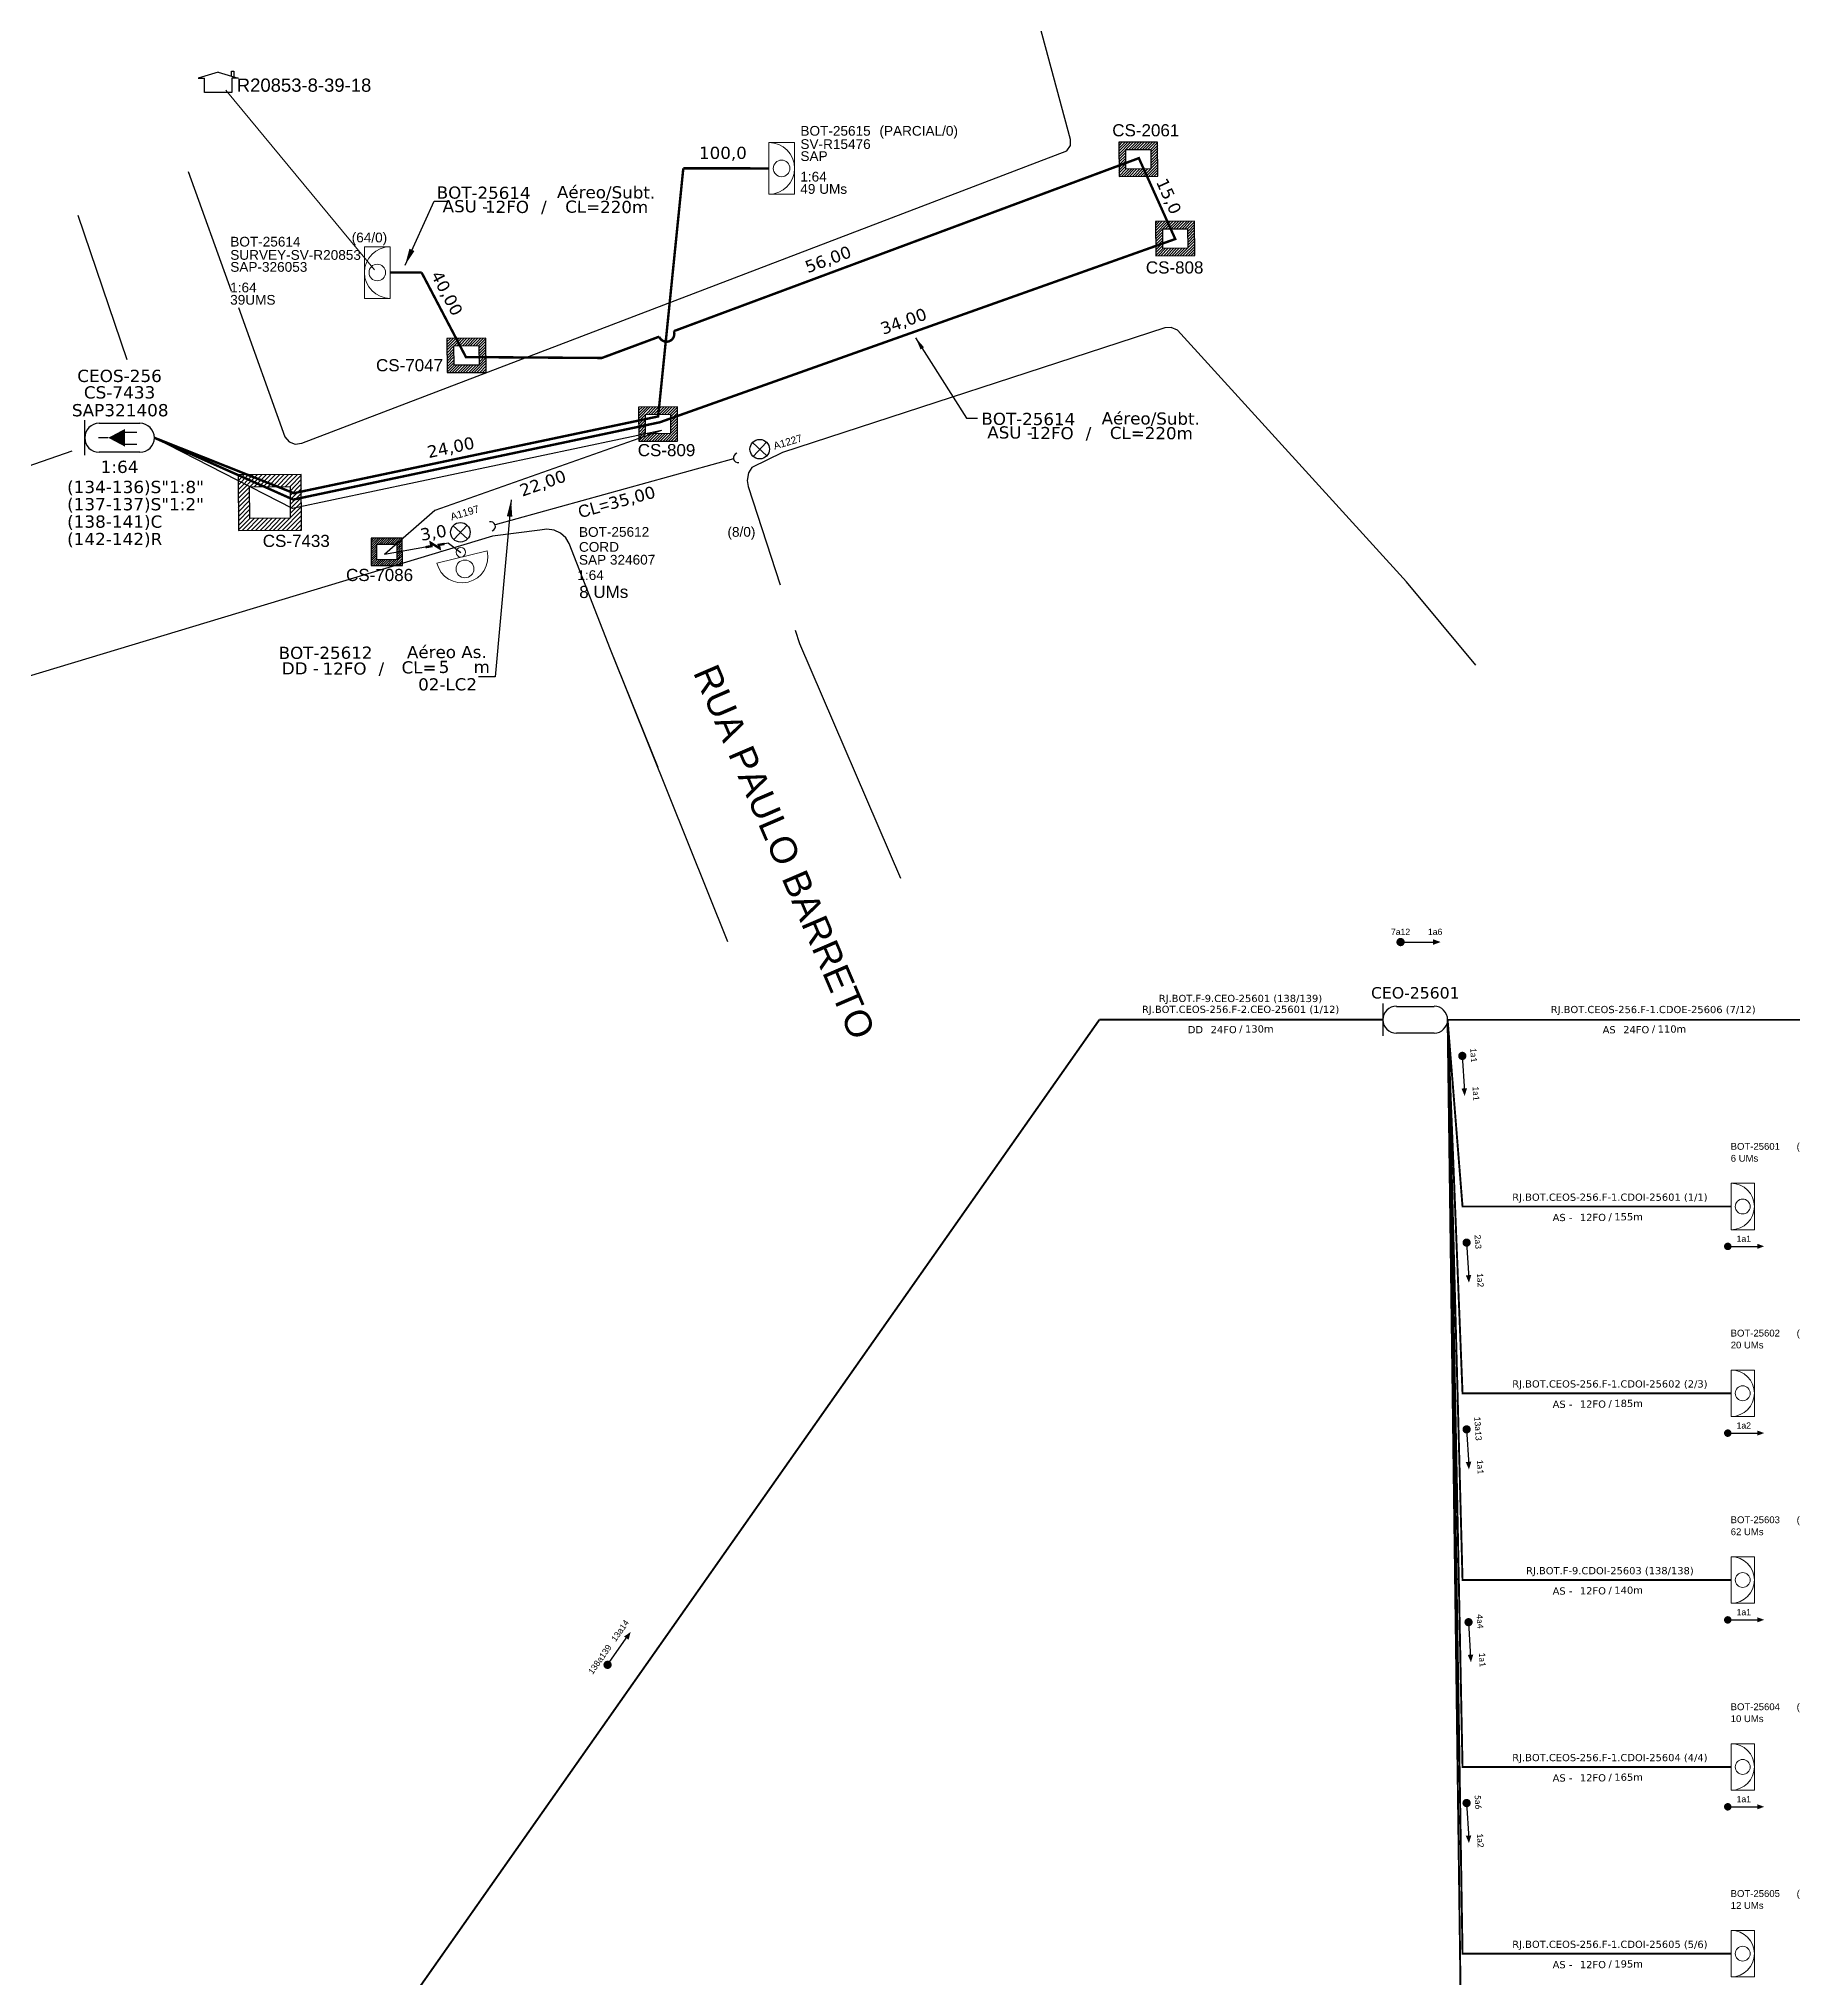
# Model space of a CAD drawing. Header units: metres. Extents: x -489 to 841, y 0 to 594.
# Drawn here: x 147.7 to 358.2, y 203 to 435.8 of the extents above; entities that cross this region are included whole.
import ezdxf
from ezdxf.enums import TextEntityAlignment as Align

# ---------------------------------------------------------------- set-up
doc = ezdxf.new("R2010")
doc.units = ezdxf.units.M
for name, color, linetype in [('10.1-Caixas Subterrâneas', 5, 'Continuous'), ('20.4-CEOS', 1, 'Continuous'), ('20.5-CEO', 1, 'Continuous'), ('CAP a instalar', 1, 'Continuous'), ('celulas gpon', 7, 'Continuous'), ('DROP DE CLIENTE', 140, 'Continuous'), ('label_cabos', 7, 'Continuous'), ('locais legendas', 7, 'Continuous'), ('QUADRA', 7, 'Continuous'), ('SETA', 7, 'Continuous'), ('Subida Lateral', 5, 'Continuous'), ('surveys', 7, 'Continuous'), ('surveys legendas', 7, 'Continuous')]:
    doc.layers.add(name, color=color, linetype=linetype)
for name, color, linetype, lineweight in [("20.0-LEGENDA DOS CDO'S", 1, 'Continuous', 0), ('20.1-CDO_INTERIOR', 1, 'Continuous', 0), ('20.2-CDO_POSTE', 1, 'Continuous', 5), ('20.6-CORDOALHA_SUPORTE', 7, 'Continuous', 25), ('40.1-ETIQUETAS', 1, 'Continuous', 20), ('CORDOALHA_SUPORTE', 7, 'Continuous', 25), ('Segmento Logradouro Texto', 238, 'Continuous', 0)]:
    doc.layers.add(name, color=color, linetype=linetype, lineweight=lineweight)
doc.styles.add('ARIAL', font='arial.ttf')
doc.styles.add('DIGICADE', font='arial.ttf')
doc.styles.add('ROMANS', font='arial.ttf')
doc.styles.add('siredit', font='verdana.ttf')
doc.styles.get("Standard").update_dxf_attribs({"font": 'arial.ttf'})
doc.linetypes.add('FENCELINE1', pattern='A,0.25,-0.1,[133,ltypeshp.shx,S=0.1,R=0,X=-0.1,Y=0],-0.1,1', length=1.45)
doc.dimstyles.new('ISO-25', dxfattribs={"dimtxt": 2.5, "dimasz": 2.5, "dimexe": 1.25, "dimexo": 0.625, "dimtad": 1, "dimtxsty": 'Standard', "dimcen": 2.5, "dimadec": 0, "dimazin": 0, "dimtfac": 1, "dimtmove": 0, "dimatfit": 3, "dimfxl": 0, "dimarcsym": 0})
doc.dimstyles.get("Standard").update_dxf_attribs({"dimtxt": 0.18, "dimasz": 0.18, "dimexe": 0.18, "dimexo": 0.0625, "dimgap": 0.09, "dimtad": 0, "dimtih": 1, "dimtoh": 1, "dimdec": 4, "dimzin": 0, "dimdsep": 46, "dimtxsty": 'Standard', "dimcen": 0.09, "dimadec": 0, "dimazin": 0, "dimtfac": 1, "dimtdec": 4, "dimtofl": 0, "dimtmove": 0, "dimatfit": 3, "dimfxl": 0, "dimtolj": 1, "dimtzin": 0, "dimarcsym": 0})

# ---------------------------------------------------------------- blocks, each defined once
blk = doc.blocks.new('SURVEY_SURVEY')
for p, q in [((0, 0.0000152), (-0.0000151, 0.0000108)), ((0, 0.0000152), (0.0000151, 0.0000108)), ((0.0000101, 0.0000159), (0.0000117, 0.0000159)), ((0.0000101, 0.0000123), (0.0000101, 0.0000159)), ((0.0000117, 0.0000159), (0.0000117, 0.0000119)), ((-0.0000151, 0.0000108), (-0.0000104, 0.0000108)), ((-0.0000103, 0), (-0.0000103, 0.0000108)), ((0.0000103, 0), (-0.0000103, 0)), ((0.0000151, 0.0000108), (0.0000103, 0.0000108)), ((0.0000103, 0.0000108), (0.0000103, 0))]:
    blk.add_line(p, q)
blk = doc.blocks.new('*X7')
at = {"color": 0, "linetype": 'Continuous'}
for p, q in [((-1.25, 0.34099), (-0.49099, 1.1)), ((-1.25, 0.517767), (-0.667767, 1.1)), ((-1.25, 0.694544), (-0.844544, 1.1)), ((-1.25, 0.87132), (-1.02132, 1.1)), ((-1.25, 1.048097), (-1.198097, 1.1)), ((-0.789214, 0.625), (-0.314214, 1.1)), ((-0.612437, 0.625), (-0.137437, 1.1)), ((-0.43566, 0.625), (0.03934, 1.1)), ((-0.258883, 0.625), (0.216117, 1.1)), ((-0.082107, 0.625), (0.392893, 1.1)), ((0.09467, 0.625), (0.56967, 1.1)), ((0.271447, 0.625), (0.746447, 1.1)), ((0.448223, 0.625), (0.923223, 1.1)), ((0.625, 0.625), (1.1, 1.1)), ((0.801777, 0.625), (1.25, 1.073223)), ((0.8035, 0.449947), (1.25, 0.896447)), ((-1.25, 0.164214), (-0.8035, 0.610714)), ((-1.25, -0.012563), (-0.8035, 0.433937)), ((-1.25, -0.18934), (-0.8035, 0.25716)), ((-1.25, -0.366117), (-0.8035, 0.080383)), ((0.8035, 0.27317), (1.25, 0.71967)), ((0.8035, 0.096393), (1.25, 0.542893)), ((0.8035, -0.080383), (1.25, 0.366117)), ((0.8035, -0.25716), (1.25, 0.18934)), ((0.8035, -0.433937), (1.25, 0.012563)), ((-1.25, -0.542893), (-0.8035, -0.096393)), ((-1.25, -0.71967), (-0.8035, -0.27317)), ((-1.25, -0.896447), (-0.8035, -0.449947)), ((-1.25, -1.073223), (-0.801777, -0.625)), ((-1.1, -1.1), (-0.625, -0.625)), ((-0.923223, -1.1), (-0.448223, -0.625)), ((-0.746447, -1.1), (-0.271447, -0.625)), ((-0.56967, -1.1), (-0.09467, -0.625)), ((-0.392893, -1.1), (0.082107, -0.625)), ((-0.216117, -1.1), (0.258883, -0.625)), ((-0.03934, -1.1), (0.43566, -0.625)), ((0.137437, -1.1), (0.612437, -0.625)), ((0.314214, -1.1), (0.789214, -0.625)), ((0.49099, -1.1), (1.25, -0.34099)), ((0.667767, -1.1), (1.25, -0.517767)), ((0.8035, -0.610714), (1.25, -0.164214)), ((0.844544, -1.1), (1.25, -0.694544)), ((1.02132, -1.1), (1.25, -0.87132)), ((1.198097, -1.1), (1.25, -1.048097))]:
    blk.add_line(p, q, dxfattribs=at)
blk = doc.blocks.new('MANHOLE_MQ')
at = {"color": 0, "linetype": 'Continuous'}
for p, q in [((0.00000623, 0.00000569), (-0.00000627, 0.00000569)), ((-0.00000627, 0.00000569), (-0.00000627, -0.00000531)), ((0.00000623, -0.00000531), (0.00000623, 0.00000569)), ((-0.00000404, 0.00000331), (0.00000399, 0.00000331)), ((-0.00000404, -0.00000294), (-0.00000404, 0.00000331)), ((0.00000399, 0.00000331), (0.00000399, -0.00000294)), ((0.00000399, -0.00000294), (-0.00000404, -0.00000294)), ((0.00000399, -0.00000294), (0.00000399, -0.00000294)), ((-0.00000627, -0.00000531), (0.00000623, -0.00000531))]:
    blk.add_line(p, q, dxfattribs=at)
at = {"color": 0, "linetype": 'Continuous', "xscale": 5e-06, "yscale": 5e-06, "zscale": 1e-05}
blk.add_blockref('*X7', (-0.00000002, 0.00000019), dxfattribs=at)
blk = doc.blocks.new('*U8')
at = {"color": 0}
blk.add_line((2.14, -0.58), (-2.1, -0.68), dxfattribs=at)
for centre, radius in [((0, 0.38), 0.733), ((0.03, -1.03), 0.393)]:
    blk.add_circle(centre, radius, dxfattribs=at)
blk.add_arc((0.02, -0.63), 2.12, 1.3782, 181.3782, dxfattribs=at)
blk = doc.blocks.new('*U12')
at = {"layer": '20.4-CEOS', "color": 7, "style": 'siredit'}
for tag, p in [('FIBRAS_SPLITTER', (0, 0)), ('FIBRAS_TOP_C', (0, -4.13)), ('RESERVA_FINAIS', (0, -5.46))]:
    blk.add_attdef(tag, p, '', height=1.01, dxfattribs=at)
for tag, p, flags in [('ID_ATIVIDADE', (0, -6.77), 3), ('FATOR', (0, -8.09), 1), ('QTDE', (0, -9.4), 1), ('FID', (0, -10.71), 1)]:
    blk.add_attdef(tag, p, '', height=1.01, dxfattribs=dict(at, flags=flags))
blk = doc.blocks.new('*U14')
at = {"layer": '20.4-CEOS', "color": 7, "style": 'siredit'}
blk.add_attdef('FIBRAS_SPLITTER', (0, 0), '', height=1.01, dxfattribs=at)
for tag, p, flags in [('ID_ATIVIDADE', (0, -1.48), 3), ('QTDE', (0, -4.11), 1), ('FATOR', (0, -2.79), 1), ('FID', (0, -5.42), 1)]:
    blk.add_attdef(tag, p, '', height=1.01, dxfattribs=dict(at, flags=flags))
blk = doc.blocks.new('Inst CDOE-8 CAIXA DIST OPT CDOE 48F_8D C_SPL OPTAP')
at = {"layer": "20.0-LEGENDA DOS CDO'S", "color": 0}
for tag, p, style, flags in [('ID_ATIVIDADE', (0.12, 6.47), 'ARIAL', 3), ('FATOR', (7.92, 6.47), 'ARIAL', 1), ('QTDE', (0.23, -0.97), 'DIGICADE', 3)]:
    blk.add_attdef(tag, p, '', height=0.8, rotation=0.118, dxfattribs=dict(at, style=style, flags=flags))
at = {"layer": "20.0-LEGENDA DOS CDO'S", "color": 0, "style": 'ARIAL'}
for tag, p, height in [('CORDOALHA', (0.12, 4.02), 0.8), ('FID', (0.12, 5.25), 0.8), ('SAP', (0.12, 2.96), 0.8), ('1:XX', (-0.01, 1.7), 0.8), ('UMS', (0.14, 0.22), 1)]:
    blk.add_attdef(tag, p, '', height=height, rotation=0.118, dxfattribs=at)
blk.add_attdef('FIBRAS_UTILIZADAS', text='', height=0.8, rotation=0.118, dxfattribs=at).set_placement((13.48, 5.26), align=Align.CENTER)
blk = doc.blocks.new('A$C7D267BC9')
at = {"color": 1}
for p, q in [((1.49, 2.26), (2.67, 1.17)), ((2.63, 2.3), (1.53, 1.13))]:
    blk.add_line(p, q, dxfattribs=at)
blk.add_circle((2.08, 1.72), 0.803, dxfattribs=at)
blk = doc.blocks.new('CDOI_CT_DRT')
at = {"layer": '20.1-CDO_INTERIOR', "color": 8, "lineweight": 18}
blk.add_lwpolyline([(2.13, -2.13), (2.13, 2.12), (0, 2.12), (0, -2.13)], close=True, dxfattribs=at)
blk.add_circle((1.06, 0), 0.68, dxfattribs=at)
blk.add_arc((0, 0), 2.13, 269.9724, 89.9724, dxfattribs=at)
at = {"layer": "20.0-LEGENDA DOS CDO'S", "color": 8, "style": 'ARIAL'}
for tag, p in [('CDO_N', (2.61, 2.69)), ('SURVEY', (2.61, 1.6)), ('SAP', (2.61, 0.61)), ('1:XX', (2.6, -1.08)), ('UMS', (2.6, -2.09))]:
    blk.add_attdef(tag, p, '', height=0.8, rotation=359.9724, dxfattribs=at)
blk.add_attdef('FIBRAS_UTILIZADAS', text='', height=0.8, rotation=359.9724, dxfattribs=at).set_placement((10.32, 2.69), align=Align.CENTER)
blk = doc.blocks.new('Inst CORD ALUMINIO 4.8 MM 3F(sem recursos)')
at = {"layer": '20.6-CORDOALHA_SUPORTE', "color": 0, "lineweight": 0, "style": 'ROMANS'}
blk.add_attdef('LANCE', text='', height=1, dxfattribs=at).set_placement((-0.54, -2.21), align=Align.RIGHT)
at = {"layer": '20.6-CORDOALHA_SUPORTE', "color": 0, "style": 'siredit'}
blk.add_attdef('QTDE', (-0.54, -2.21), '', height=1, rotation=359.69, dxfattribs=at)
at = {"layer": '20.6-CORDOALHA_SUPORTE', "color": 0, "lineweight": 0, "style": 'ROMANS'}
for tag, p, flags in [('FATOR', (-5.2, -4.44), 3), ('ID_ATIVIDADE', (-5.2, -6.67), 3), ('FID', (-5.2, -8.9), 1)]:
    blk.add_attdef(tag, p, '', height=1, dxfattribs=dict(at, flags=flags))
blk = doc.blocks.new('Inst CB AS CFOA-SM-ASU-120-S-12')
at = {"layer": 'label_cabos', "color": 0, "style": 'siredit'}
for tag, flags, p in [('ID_ATIVIDADE', 3, (1.31, 2.67)), ('FATOR', 1, (11.56, 2.55))]:
    blk.add_attdef(tag, text='', height=1, rotation=359.69, dxfattribs=dict(at, flags=flags)).set_placement(p, align=Align.MIDDLE_CENTER)
for tag, p in [('DESTINO_CABO', (3.13, 1.26)), ('TIPO_CABO', (13.11, 1.24)), ('TIPO_CABO', (1.26, 0)), ('CABO', (4.69, -0.05)), ('/', (7.71, -0.05)), ('LANCE', (10.81, 0)), ('UND', (15.96, 0)), ('FID', (13.15, -1.41))]:
    blk.add_attdef(tag, text='', height=1, rotation=359.69, dxfattribs=at).set_placement(p, align=Align.MIDDLE_CENTER)
blk.add_attdef('QTDE', (12.43, -0.47), '', height=1, rotation=359.69, dxfattribs=at)
blk = doc.blocks.new('LEGENDA DOS CABOS')
at = {"layer": 'label_cabos', "color": 0, "style": 'siredit'}
for tag, p in [('ID', (4.24, 1.63)), ('XX', (14.31, 1.67)), ('TIPO_CABO', (2.74, 0.52)), ('CABO', (6.16, 0.47)), ('/', (9.19, 0.47)), ('METROS', (14.36, 0.47))]:
    blk.add_attdef(tag, text='', height=1, rotation=359.69, dxfattribs=at).set_placement(p, align=Align.MIDDLE_CENTER)
blk = doc.blocks.new('ETIQUETA_RS5F')
at = {"layer": '40.1-ETIQUETAS', "color": 0, "style": 'siredit'}
blk.add_text('/', height=1.5, dxfattribs=at).set_placement((1.58, -1.95), align=Align.MIDDLE_RIGHT)
for tag, p in [('ETIQUETA_R_PRIMARIA', (1.21, 4.1)), ('ETIQUETA_R_SECUNDARIA', (1.21, 2.1)), ('F_ATIVAS/F_MORTAS', (1.14, -4.24))]:
    blk.add_attdef(tag, text='', height=1.5, dxfattribs=at).set_placement(p, align=Align.MIDDLE_CENTER)
for tag, p in [('TIPO_CABO', (-6.58, -2.12)), ('CAP_CABO', (0.4, -2.09))]:
    blk.add_attdef(tag, text='', height=1.5, dxfattribs=at).set_placement(p, align=Align.MIDDLE_RIGHT)
blk.add_attdef('METROS', text='', height=1.5, dxfattribs=at).set_placement((2.14, -1.95), align=Align.MIDDLE_LEFT)
for tag, p in [('FUSÃO_1', (0.85, -8.39)), ('FUSÃO_2', (0.85, -10.6)), ('FUSÃO_3', (0.85, -12.93)), ('FUSÃO_4', (0.85, -15.14)), ('FUSÃO_5', (0.85, -17.16))]:
    blk.add_attdef(tag, text='', height=1.5, dxfattribs=at).set_placement(p, align=Align.CENTER)
blk = doc.blocks.new('CDOI_INT')
at = {"layer": '20.1-CDO_INTERIOR', "color": 0, "lineweight": 18}
blk.add_lwpolyline([(4.25, -4.25), (4.25, 4.25), (0, 4.25), (0, -4.25)], close=True, dxfattribs=at)
blk.add_circle((2.12, 0), 1.36, dxfattribs=at)
blk.add_arc((0, 0), 4.25, 270, 90, dxfattribs=at)
at = {"layer": "20.0-LEGENDA DOS CDO'S", "color": 0, "style": 'ARIAL'}
for tag, p in [('CDO_N', (-0.08, 10.38)), ('SPLITER_1', (21.18, 10.38)), ('SAP', (-0.08, 6.23)), ('SURVEY', (-0.08, 8.2)), ('SPLITER_2', (21.19, 8.68)), ('1:XX', (5.94, -2.22)), ('UMS', (5.94, -4.24))]:
    blk.add_attdef(tag, p, '', height=1.36, dxfattribs=at)
blk.add_attdef('FIBRAS_UTILIZADAS', text='', height=1.36, dxfattribs=at).set_placement((15.34, 10.38), align=Align.CENTER)

msp = doc.modelspace()

# ---------------------------------------------------------------- linework, layer by layer
for points, const_width in [([(310.95, 327.31, 1), (311.45, 327.31, 1)], 0.495), ([(318.6, 313.89, 1), (318.63, 313.39, 1)], 0.495), ([(319.12, 291.47, 1), (319.14, 290.98, 1)], 0.495), ([(350.26, 290.77, 1), (350.71, 290.77, 1)], 0.45), ([(350.26, 290.77, 1), (350.71, 290.77, 1)], 0.45), ([(319.12, 269.05, 1), (319.14, 268.56, 1)], 0.495), ([(350.26, 268.35, 1), (350.71, 268.35, 1)], 0.45), ([(350.26, 268.35, 1), (350.71, 268.35, 1)], 0.45), ([(319.35, 245.9, 1), (319.38, 245.41, 1)], 0.495), ([(350.26, 245.93, 1), (350.71, 245.93, 1)], 0.45), ([(350.26, 245.93, 1), (350.71, 245.93, 1)], 0.45), ([(215.86, 240.33, 1), (216.14, 240.74, 1)], 0.495), ([(319.12, 224.19, 1), (319.14, 223.69, 1)], 0.495), ([(350.26, 223.49, 1), (350.71, 223.49, 1)], 0.45), ([(350.26, 223.49, 1), (350.71, 223.49, 1)], 0.45)]:
    msp.add_lwpolyline(points, format="xyb", close=True, dxfattribs=dict(const_width=const_width))
at = {"layer": '20.1-CDO_INTERIOR', "color": 1, "lineweight": 18}
msp.add_lwpolyline([(186.81, 404.58), (186.8, 410.79), (189.9, 410.79), (189.91, 404.58)], close=True, dxfattribs=at)
msp.add_circle((188.35, 407.69), 0.993, dxfattribs=at)
msp.add_arc((189.91, 407.69), 3.1, 90.0276, 270.0276, dxfattribs=at)
at = {"layer": '20.4-CEOS', "color": 5}
for p, q in [((154.97, 389.59), (159.85, 389.59)), ((159.85, 386.11), (154.97, 386.11))]:
    msp.add_line(p, q, dxfattribs=at)
for points in [[(153.23, 385.75), (153.23, 389.95)], [(156.06, 387.85), (154.89, 387.85)], [(157.99, 388.54), (159.47, 388.54)], [(157.99, 387.09), (159.47, 387.09)]]:
    msp.add_lwpolyline(points, dxfattribs=at)
msp.add_lwpolyline([(156.06, 387.85, 0, 2.15, 0), (158.08, 387.85, 2.15, 2.15, 0)], format="xyseb", dxfattribs=at)
for centre, start, end in [((154.97, 387.85), 90, 270), ((159.85, 387.85), 270, 90)]:
    msp.add_arc(centre, 1.74, start, end, dxfattribs=at)
at = {"layer": '20.5-CEO', "color": 7}
for p, q in [((309.09, 319.93), (309.09, 316.03)), ((310.7, 319.59), (315.23, 319.59)), ((315.23, 316.36), (310.7, 316.36))]:
    msp.add_line(p, q, dxfattribs=at)
for centre, start, end in [((310.7, 317.98), 90, 270), ((315.23, 317.98), 270, 90)]:
    msp.add_arc(centre, 1.62, start, end, dxfattribs=at)
at = {"layer": 'CAP a instalar', "color": 7, "ltscale": 5}
for p, q in [((222.48, 388.71), (178.18, 379.37)), ((222.48, 388.71), (195.27, 379.12)), ((178.18, 379.37), (161.59, 387.85)), ((195.27, 379.12), (189.23, 373.85)), ((194.13, 374.71), (189.23, 373.85)), ((196.91, 375.19), (198.38, 374.09))]:
    msp.add_line(p, q, dxfattribs=at)
at = {"layer": 'CAP a instalar', "ltscale": 5}
for p, q in [((195.27, 379.12), (195.27, 379.12)), ((196.91, 375.19), (196.43, 375.11))]:
    msp.add_line(p, q, dxfattribs=at)
at = {"layer": 'CAP a instalar', "color": 1, "ltscale": 5, "const_width": 0.292}
for points in [[(161.59, 387.85), (178.26, 380.43), (222.27, 389.71), (284.15, 411.71), (279.78, 421.42), (223.95, 400.65)], [(193.67, 407.69), (189.91, 407.69)], [(222.2, 399.99), (215.31, 397.43), (198.99, 397.54), (193.67, 407.69)]]:
    msp.add_lwpolyline(points, dxfattribs=at)
at = {"layer": 'CAP a instalar', "color": 8, "ltscale": 5, "const_width": 0.292}
for points in [[(161.59, 387.85), (178.34, 381.2), (222.07, 390.41), (225.09, 420.2)], [(225.09, 420.2), (235.35, 420.19)]]:
    msp.add_lwpolyline(points, dxfattribs=at)
at = {"layer": 'CAP a instalar', "color": 1, "ltscale": 5, "const_width": 0.292}
msp.add_lwpolyline([(222.2, 399.99, 1), (223.95, 400.65)], format="xyb", dxfattribs=at)
at = {"layer": 'CAP a instalar', "ltscale": 5, "const_width": 0.292}
msp.add_lwpolyline([(178.18, 379.37), (178.18, 379.37)], close=True, dxfattribs=at)
at = {"layer": 'CAP a instalar', "color": 7, "ltscale": 7, "const_width": 0.231}
for points in [[(275.04, 317.98), (171.91, 171.22)], [(309.09, 317.98), (275.04, 317.98)]]:
    msp.add_lwpolyline(points, dxfattribs=at)
at = {"layer": 'CAP a instalar', "color": 8, "linetype": 'FENCELINE1', "ltscale": 7, "const_width": 0.231}
for points in [[(350.89, 250.72), (318.64, 250.72), (316.85, 318.01)], [(350.89, 228.28), (318.64, 228.28), (316.85, 318.01)], [(350.89, 205.86), (318.64, 205.86), (316.85, 318.01)], [(350.89, 183.44), (318.64, 183.44), (316.85, 318.01)], [(350.89, 295.56), (318.64, 295.56), (316.85, 317.98)], [(350.89, 273.14), (318.64, 273.14), (316.85, 317.98)]]:
    msp.add_lwpolyline(points, dxfattribs=at)
at = {"layer": 'CAP a instalar', "color": 7, "linetype": 'FENCELINE1', "ltscale": 7, "const_width": 0.231}
msp.add_lwpolyline([(368.94, 317.97), (316.85, 317.97)], dxfattribs=at)
at = {"layer": 'CORDOALHA_SUPORTE', "ltscale": 5}
msp.add_line((231.1, 385.32), (202.51, 377.38), dxfattribs=at)
for centre, start, end in [((231.65, 385.44), 102.684, 282.684), ((201.98, 377.21), 288.3308, 108.3308)]:
    msp.add_arc(centre, 0.557, start, end, dxfattribs=at)
at = {"layer": 'DROP DE CLIENTE', "color": 4, "lineweight": 0}
msp.add_lwpolyline([(188.03, 408.02), (170.16, 429.58)], dxfattribs=at)
at = {"layer": 'QUADRA'}
for points in [[(171.67, 403.51), (177.27, 387.98), (177.76, 387.38), (178.49, 387.1), (179.28, 387.2), (271.13, 422.29), (271.56, 422.93), (271.56, 423.67), (263.24, 454.54), (258.74, 472.74)], [(171.67, 403.51), (177.27, 387.98), (177.76, 387.38), (178.49, 387.1), (179.28, 387.2), (271.13, 422.29), (271.56, 422.93), (271.56, 423.67), (263.24, 454.54), (258.74, 472.74)], [(165.65, 419.8), (170.81, 405.51)], [(165.65, 419.8), (170.81, 405.51)], [(158.33, 397.21), (152.43, 414.54)], [(29.08, 401.73), (42.73, 365.51), (48.16, 352.82), (48.67, 352.05), (49.42, 351.47), (50.3, 351.14), (51.28, 351.08), (52.04, 351.23), (77.45, 360.45), (151.73, 386.29)], [(320.23, 360.55), (311.91, 370.55), (284.41, 400.76), (283.68, 401.08), (282.89, 401.03), (237, 386.1), (233.33, 384.27), (232.93, 383.65), (232.74, 382.73), (232.88, 382.01), (236.73, 370.21)], [(222.06, 348.25), (216.36, 362.45), (211.39, 375.14), (210.98, 375.85), (210.35, 376.41), (209.57, 376.77), (208.71, 376.88), (207.86, 376.74), (202.2, 376.04), (146.43, 359.2)], [(238.5, 364.77), (239.02, 363.17), (251.15, 334.98)], [(230.45, 327.32), (216.36, 362.45)]]:
    msp.add_lwpolyline(points, dxfattribs=at)
at = {"layer": 'SETA'}
for points in [[(311.2, 327.31), (315.46, 327.31)], [(318.61, 313.64), (318.86, 309.39)], [(319.13, 291.22), (319.38, 286.97)], [(350.48, 290.77), (354.35, 290.77)], [(350.48, 290.77), (354.35, 290.77)], [(319.13, 268.8), (319.38, 264.56)], [(350.48, 268.35), (354.35, 268.35)], [(350.48, 268.35), (354.35, 268.35)], [(319.37, 245.65), (319.61, 241.41)], [(350.48, 245.93), (354.35, 245.93)], [(350.48, 245.93), (354.35, 245.93)], [(216, 240.54), (218.45, 244.02)], [(319.13, 223.94), (319.38, 219.69)], [(350.48, 223.49), (354.35, 223.49)], [(350.48, 223.49), (354.35, 223.49)]]:
    msp.add_lwpolyline(points, dxfattribs=at)
for points in [[(315.11, 327.64), (316.02, 327.31), (315.11, 326.98)], [(319.18, 309.75), (318.9, 308.83), (318.52, 309.72)], [(354.04, 291.08), (354.86, 290.78), (354.04, 290.48)], [(354.04, 291.08), (354.86, 290.78), (354.04, 290.48)], [(319.69, 287.34), (319.41, 286.41), (319.03, 287.3)], [(354.04, 268.66), (354.86, 268.36), (354.04, 268.06)], [(354.04, 268.66), (354.86, 268.36), (354.04, 268.06)], [(319.69, 264.92), (319.41, 263.99), (319.03, 264.88)], [(217.98, 243.93), (218.77, 244.48), (218.52, 243.55)], [(354.04, 246.24), (354.86, 245.94), (354.04, 245.64)], [(354.04, 246.24), (354.86, 245.94), (354.04, 245.64)], [(319.93, 241.77), (319.65, 240.84), (319.27, 241.73)], [(354.04, 223.79), (354.86, 223.49), (354.04, 223.19)], [(354.04, 223.79), (354.86, 223.49), (354.04, 223.19)], [(319.69, 220.05), (319.41, 219.13), (319.03, 220.02)]]:
    msp.add_solid(points, dxfattribs=at)
at = {"layer": 'Subida Lateral', "color": 5, "const_width": 0.292}
msp.add_lwpolyline([(194.13, 374.71), (194.85, 374.84), (194.78, 375.23), (195.82, 374.59), (195.73, 374.99), (196.43, 375.11)], dxfattribs=at)

# ---------------------------------------------------------------- block references
at = {"color": 7, "lineweight": 0, "xscale": 1.4598144, "yscale": 1.4598144, "zscale": 1.4598144}
for p in [(194.93, 414.89), (260.32, 387.73)]:
    msp.add_blockref('LEGENDA DOS CABOS', p, dxfattribs=at).add_auto_attribs({'ID': 'BOT-25614', 'CABO': '12FO', 'METROS': 'CL=220m', 'XX': 'Aéreo/Subt.', '/': '/', 'TIPO_CABO': 'ASU -'})
at = {"xscale": 1.4598144, "yscale": 1.4598144, "zscale": 1.4598144}
for p in [(231.23, 383.97), (195.29, 373.99)]:
    msp.add_blockref('A$C7D267BC9', p, dxfattribs=at)
at = {"color": 0, "lineweight": 0, "xscale": 1.4598144, "yscale": 1.4598144, "zscale": 1.4598144, "rotation": 15.50738651452226}
msp.add_blockref('Inst CORD ALUMINIO 4.8 MM 3F(sem recursos)', (216.24, 382.52), dxfattribs=at).add_auto_attribs({'QTDE': '35,00', 'LANCE': 'CL='})
at = {"layer": '10.1-Caixas Subterrâneas', "color": 30, "rotation": 180.4029588641661}
for p, xscale, yscale, zscale in [((279.71, 421.36), 373464.3813793699, 373464.3813793682, 373464.3813793686), ((284.14, 411.84), 373464.3813793699, 373464.3813793682, 373464.3813793686), ((199.05, 397.81), 373464.3813793699, 373464.3813793682, 373464.3813793686), ((222.05, 389.57), 373464.3813793699, 373464.3813793682, 373464.3813793686), ((175.44, 380.19), 606879.619741476, 606879.6197414736, 606879.6197414739), ((189.48, 374.21), 298771.505103496, 298771.5051034947, 298771.505103495)]:
    msp.add_blockref('MANHOLE_MQ', p, dxfattribs=dict(at, xscale=xscale, yscale=yscale, zscale=zscale))
at = {"layer": "20.0-LEGENDA DOS CDO'S", "color": 7, "lineweight": 0, "xscale": 1.4598144, "yscale": 1.4598144, "zscale": 1.4598144}
msp.add_blockref('Inst CDOE-8 CAIXA DIST OPT CDOE 48F_8D C_SPL OPTAP', (212.39, 368.29), dxfattribs=at).add_auto_attribs({'FID': 'BOT-25612', 'CORDOALHA': 'CORD', 'SAP': 'SAP 324607', '1:XX': '1:64', 'UMS': '8 UMs', 'FIBRAS_UTILIZADAS': '(8/0)'})
at = {"layer": '20.1-CDO_INTERIOR', "xscale": 1.4598144, "yscale": 1.4598144, "zscale": 1.4598144}
msp.add_blockref('CDOI_CT_DRT', (235.34, 420.19), dxfattribs=at).add_auto_attribs({'CDO_N': 'BOT-25615', 'FIBRAS_UTILIZADAS': '             (PARCIAL/0)', 'SURVEY': 'SV-R15476', 'SAP': 'SAP', '1:XX': '1:64', 'UMS': '49 UMs'})
at = {"layer": '20.1-CDO_INTERIOR', "color": 8, "ltscale": 11}
ref = msp.add_blockref('CDOI_INT', (350.89, 295.56), dxfattribs=dict(at, xscale=0.6563247776919157, yscale=0.6563247776919157, zscale=0.6563247776919157))
ref.add_attrib('CDO_N', 'BOT-25601', (350.83, 302.37), dxfattribs={"layer": "20.0-LEGENDA DOS CDO'S", "color": 0, "height": 0.819, "style": 'ARIAL'})
ref.add_attrib('FIBRAS_UTILIZADAS', '       (PARCIAL/0)', dxfattribs={"layer": "20.0-LEGENDA DOS CDO'S", "color": 0, "height": 0.819, "style": 'ARIAL'}).set_placement((360.95, 302.37), align=Align.CENTER)
ref.add_attrib('SURVEY', '6 UMs', (350.84, 300.94), dxfattribs={"layer": "20.0-LEGENDA DOS CDO'S", "color": 0, "height": 0.819, "style": 'ARIAL'})
ref = msp.add_blockref('CDOI_INT', (350.89, 273.14), dxfattribs=dict(at, xscale=0.6563247776919157, yscale=0.6563247776919157, zscale=0.6563247776919157))
ref.add_attrib('CDO_N', 'BOT-25602', (350.83, 279.95), dxfattribs={"layer": "20.0-LEGENDA DOS CDO'S", "color": 0, "height": 0.819, "style": 'ARIAL'})
ref.add_attrib('FIBRAS_UTILIZADAS', '       (PARCIAL/0)', dxfattribs={"layer": "20.0-LEGENDA DOS CDO'S", "color": 0, "height": 0.819, "style": 'ARIAL'}).set_placement((360.95, 279.95), align=Align.CENTER)
ref.add_attrib('SURVEY', '20 UMs', (350.84, 278.52), dxfattribs={"layer": "20.0-LEGENDA DOS CDO'S", "color": 0, "height": 0.819, "style": 'ARIAL'})
ref = msp.add_blockref('CDOI_INT', (350.89, 250.72), dxfattribs=dict(at, xscale=0.6563247776919157, yscale=0.6563247776919157, zscale=0.6563247776919157))
ref.add_attrib('CDO_N', 'BOT-25603', (350.83, 257.54), dxfattribs={"layer": "20.0-LEGENDA DOS CDO'S", "color": 0, "height": 0.819, "style": 'ARIAL'})
ref.add_attrib('FIBRAS_UTILIZADAS', '       (PARCIAL/0)', dxfattribs={"layer": "20.0-LEGENDA DOS CDO'S", "color": 0, "height": 0.819, "style": 'ARIAL'}).set_placement((360.95, 257.54), align=Align.CENTER)
ref.add_attrib('SURVEY', '62 UMs', (350.84, 256.1), dxfattribs={"layer": "20.0-LEGENDA DOS CDO'S", "color": 0, "height": 0.819, "style": 'ARIAL'})
ref = msp.add_blockref('CDOI_INT', (350.89, 228.28), dxfattribs=dict(at, xscale=0.6563247776919157, yscale=0.6563247776919157, zscale=0.6563247776919157))
ref.add_attrib('CDO_N', 'BOT-25604', (350.83, 235.09), dxfattribs={"layer": "20.0-LEGENDA DOS CDO'S", "color": 0, "height": 0.819, "style": 'ARIAL'})
ref.add_attrib('FIBRAS_UTILIZADAS', '       (PARCIAL/0)', dxfattribs={"layer": "20.0-LEGENDA DOS CDO'S", "color": 0, "height": 0.819, "style": 'ARIAL'}).set_placement((360.95, 235.09), align=Align.CENTER)
ref.add_attrib('SURVEY', '10 UMs', (350.84, 233.66), dxfattribs={"layer": "20.0-LEGENDA DOS CDO'S", "color": 0, "height": 0.819, "style": 'ARIAL'})
ref = msp.add_blockref('CDOI_INT', (350.89, 205.86), dxfattribs=dict(at, xscale=0.6563247776919157, yscale=0.6563247776919157, zscale=0.6563247776919157))
ref.add_attrib('CDO_N', 'BOT-25605', (350.83, 212.67), dxfattribs={"layer": "20.0-LEGENDA DOS CDO'S", "color": 0, "height": 0.819, "style": 'ARIAL'})
ref.add_attrib('FIBRAS_UTILIZADAS', '       (PARCIAL/0)', dxfattribs={"layer": "20.0-LEGENDA DOS CDO'S", "color": 0, "height": 0.819, "style": 'ARIAL'}).set_placement((360.95, 212.67), align=Align.CENTER)
ref.add_attrib('SURVEY', '12 UMs', (350.84, 211.24), dxfattribs={"layer": "20.0-LEGENDA DOS CDO'S", "color": 0, "height": 0.819, "style": 'ARIAL'})
at = {"layer": '20.2-CDO_POSTE', "color": 7, "xscale": -1.459814399999999, "yscale": 1.4598144, "zscale": 1.4598144, "rotation": 195.0932072165203}
msp.add_blockref('*U8', (198.73, 372.64), dxfattribs=at)
at = {"layer": '20.4-CEOS', "color": 5, "lineweight": 0}
ref = msp.add_blockref('*U12', (151.11, 381.21), dxfattribs=dict(at, xscale=1.4598144, yscale=1.4598144, zscale=1.4598144))
ref.add_attrib('FIBRAS_SPLITTER', '(134-136)S"1:8"', (151.11, 381.21), dxfattribs={"color": 5, "height": 1.4739, "style": 'siredit'})
ref.add_attrib('FIBRAS_TOP_C', '(138-141)C', (151.11, 377.05), dxfattribs={"color": 5, "height": 1.474, "style": 'siredit'})
ref.add_attrib('RESERVA_FINAIS', '(142-142)R', (151.11, 374.96), dxfattribs={"color": 5, "height": 1.474, "style": 'siredit'})
ref = msp.add_blockref('*U14', (151.11, 379.14), dxfattribs=dict(at, xscale=1.4598144, yscale=1.4598144, zscale=1.4598144))
ref.add_attrib('FIBRAS_SPLITTER', '(137-137)S"1:2"', (151.11, 379.14), dxfattribs={"color": 5, "height": 1.4739, "style": 'siredit'})
at = {"layer": '40.1-ETIQUETAS', "color": 7}
ref = msp.add_blockref('ETIQUETA_RS5F', (291.31, 318.01), dxfattribs=dict(at, xscale=0.5773679925744363, yscale=0.5773679925744363, zscale=0.5773679925744363))
ref.add_attrib('ETIQUETA_R_PRIMARIA', 'RJ.BOT.F-9.CEO-25601 (138/139)', dxfattribs={"color": 0, "height": 0.8661, "style": 'siredit'}).set_placement((291.98, 320.54), align=Align.MIDDLE_CENTER)
ref.add_attrib('ETIQUETA_R_SECUNDARIA', 'RJ.BOT.CEOS-256.F-2.CEO-25601 (1/12)', dxfattribs={"color": 0, "height": 0.8661, "style": 'siredit'}).set_placement((292, 319.23), align=Align.MIDDLE_CENTER)
ref.add_attrib('TIPO_CABO', 'DD', dxfattribs={"color": 0, "height": 0.866, "style": 'siredit'}).set_placement((287.49, 316.79), align=Align.MIDDLE_RIGHT)
ref.add_attrib('CAP_CABO', '24FO', dxfattribs={"color": 0, "height": 0.866, "style": 'siredit'}).set_placement((291.53, 316.8), align=Align.MIDDLE_RIGHT)
ref.add_attrib('METROS', '130m', dxfattribs={"color": 0, "height": 0.866, "style": 'siredit'}).set_placement((292.53, 316.88), align=Align.MIDDLE_LEFT)
ref = msp.add_blockref('ETIQUETA_RS5F', (340.85, 318), dxfattribs=dict(at, xscale=0.5773679925744363, yscale=0.5773679925744363, zscale=0.5773679925744363))
ref.add_attrib('ETIQUETA_R_SECUNDARIA', 'RJ.BOT.CEOS-256.F-1.CDOE-25606 (7/12)', dxfattribs={"color": 0, "height": 0.8661, "style": 'siredit'}).set_placement((341.53, 319.21), align=Align.MIDDLE_CENTER)
ref.add_attrib('TIPO_CABO', 'AS', dxfattribs={"color": 0, "height": 0.866, "style": 'siredit'}).set_placement((337.03, 316.78), align=Align.MIDDLE_RIGHT)
ref.add_attrib('CAP_CABO', '24FO', dxfattribs={"color": 0, "height": 0.866, "style": 'siredit'}).set_placement((341.06, 316.79), align=Align.MIDDLE_RIGHT)
ref.add_attrib('METROS', '110m', dxfattribs={"color": 0, "height": 0.866, "style": 'siredit'}).set_placement((342.07, 316.87), align=Align.MIDDLE_LEFT)
at = {"layer": '40.1-ETIQUETAS', "color": 8}
ref = msp.add_blockref('ETIQUETA_RS5F', (335.65, 295.46), dxfattribs=dict(at, xscale=0.5773679925744363, yscale=0.5773679925744363, zscale=0.5773679925744363))
ref.add_attrib('ETIQUETA_R_SECUNDARIA', 'RJ.BOT.CEOS-256.F-1.CDOI-25601 (1/1)', dxfattribs={"color": 0, "height": 0.8661, "style": 'siredit'}).set_placement((336.33, 296.68), align=Align.MIDDLE_CENTER)
ref.add_attrib('TIPO_CABO', 'AS -', dxfattribs={"color": 0, "height": 0.866, "style": 'siredit'}).set_placement((331.83, 294.24), align=Align.MIDDLE_RIGHT)
ref.add_attrib('CAP_CABO', '12FO', dxfattribs={"color": 0, "height": 0.866, "style": 'siredit'}).set_placement((335.86, 294.25), align=Align.MIDDLE_RIGHT)
ref.add_attrib('METROS', '155m', dxfattribs={"color": 0, "height": 0.866, "style": 'siredit'}).set_placement((336.87, 294.33), align=Align.MIDDLE_LEFT)
ref = msp.add_blockref('ETIQUETA_RS5F', (335.65, 273.04), dxfattribs=dict(at, xscale=0.5773679925744363, yscale=0.5773679925744363, zscale=0.5773679925744363))
ref.add_attrib('ETIQUETA_R_SECUNDARIA', 'RJ.BOT.CEOS-256.F-1.CDOI-25602 (2/3)', dxfattribs={"color": 0, "height": 0.8661, "style": 'siredit'}).set_placement((336.33, 274.26), align=Align.MIDDLE_CENTER)
ref.add_attrib('TIPO_CABO', 'AS -', dxfattribs={"color": 0, "height": 0.866, "style": 'siredit'}).set_placement((331.83, 271.82), align=Align.MIDDLE_RIGHT)
ref.add_attrib('CAP_CABO', '12FO', dxfattribs={"color": 0, "height": 0.866, "style": 'siredit'}).set_placement((335.86, 271.84), align=Align.MIDDLE_RIGHT)
ref.add_attrib('METROS', '185m', dxfattribs={"color": 0, "height": 0.866, "style": 'siredit'}).set_placement((336.87, 271.92), align=Align.MIDDLE_LEFT)
ref = msp.add_blockref('ETIQUETA_RS5F', (335.65, 250.63), dxfattribs=dict(at, xscale=0.5773679925744363, yscale=0.5773679925744363, zscale=0.5773679925744363))
ref.add_attrib('ETIQUETA_R_SECUNDARIA', 'RJ.BOT.F-9.CDOI-25603 (138/138)', dxfattribs={"color": 0, "height": 0.8661, "style": 'siredit'}).set_placement((336.33, 251.84), align=Align.MIDDLE_CENTER)
ref.add_attrib('TIPO_CABO', 'AS -', dxfattribs={"color": 0, "height": 0.866, "style": 'siredit'}).set_placement((331.83, 249.4), align=Align.MIDDLE_RIGHT)
ref.add_attrib('CAP_CABO', '12FO', dxfattribs={"color": 0, "height": 0.866, "style": 'siredit'}).set_placement((335.86, 249.42), align=Align.MIDDLE_RIGHT)
ref.add_attrib('METROS', '140m', dxfattribs={"color": 0, "height": 0.866, "style": 'siredit'}).set_placement((336.87, 249.5), align=Align.MIDDLE_LEFT)
ref = msp.add_blockref('ETIQUETA_RS5F', (335.65, 228.18), dxfattribs=dict(at, xscale=0.5773679925744363, yscale=0.5773679925744363, zscale=0.5773679925744363))
ref.add_attrib('ETIQUETA_R_SECUNDARIA', 'RJ.BOT.CEOS-256.F-1.CDOI-25604 (4/4)', dxfattribs={"color": 0, "height": 0.8661, "style": 'siredit'}).set_placement((336.33, 229.4), align=Align.MIDDLE_CENTER)
ref.add_attrib('TIPO_CABO', 'AS -', dxfattribs={"color": 0, "height": 0.866, "style": 'siredit'}).set_placement((331.83, 226.96), align=Align.MIDDLE_RIGHT)
ref.add_attrib('CAP_CABO', '12FO', dxfattribs={"color": 0, "height": 0.866, "style": 'siredit'}).set_placement((335.86, 226.97), align=Align.MIDDLE_RIGHT)
ref.add_attrib('METROS', '165m', dxfattribs={"color": 0, "height": 0.866, "style": 'siredit'}).set_placement((336.87, 227.05), align=Align.MIDDLE_LEFT)
ref = msp.add_blockref('ETIQUETA_RS5F', (335.65, 205.76), dxfattribs=dict(at, xscale=0.5773679925744363, yscale=0.5773679925744363, zscale=0.5773679925744363))
ref.add_attrib('ETIQUETA_R_SECUNDARIA', 'RJ.BOT.CEOS-256.F-1.CDOI-25605 (5/6)', dxfattribs={"color": 0, "height": 0.8661, "style": 'siredit'}).set_placement((336.33, 206.98), align=Align.MIDDLE_CENTER)
ref.add_attrib('TIPO_CABO', 'AS -', dxfattribs={"color": 0, "height": 0.866, "style": 'siredit'}).set_placement((331.83, 204.54), align=Align.MIDDLE_RIGHT)
ref.add_attrib('CAP_CABO', '12FO', dxfattribs={"color": 0, "height": 0.866, "style": 'siredit'}).set_placement((335.86, 204.55), align=Align.MIDDLE_RIGHT)
ref.add_attrib('METROS', '195m', dxfattribs={"color": 0, "height": 0.866, "style": 'siredit'}).set_placement((336.87, 204.63), align=Align.MIDDLE_LEFT)
at = {"layer": 'label_cabos', "color": 7}
ref = msp.add_blockref('Inst CB AS CFOA-SM-ASU-120-S-12', (177.58, 360.16), dxfattribs=dict(at, xscale=1.459814399999998, yscale=1.4598144, zscale=1.4598144, rotation=0.4634636605451006))
ref.add_attrib('DESTINO_CABO', 'BOT-25612', dxfattribs={"color": 0, "height": 1.46, "rotation": 0.1535, "style": 'siredit'}).set_placement((182.14, 362.04), align=Align.MIDDLE_CENTER)
ref.add_attrib('TIPO_CABO', 'Aéreo As.', dxfattribs={"color": 0, "height": 1.46, "rotation": 0.1535, "style": 'siredit'}).set_placement((196.7, 362.13), align=Align.MIDDLE_CENTER)
ref.add_attrib('CABO', '12FO', dxfattribs={"color": 0, "height": 1.46, "rotation": 0.1535, "style": 'siredit'}).set_placement((184.42, 360.14), align=Align.MIDDLE_CENTER)
ref.add_attrib('/', '/', dxfattribs={"color": 0, "height": 1.46, "rotation": 0.1535, "style": 'siredit'}).set_placement((188.84, 360.17), align=Align.MIDDLE_CENTER)
ref.add_attrib('TIPO_CABO', 'DD - ', dxfattribs={"color": 0, "height": 1.46, "rotation": 0.1535, "style": 'siredit'}).set_placement((179.43, 360.17), align=Align.MIDDLE_CENTER)
ref.add_attrib('FID', '02-LC2', dxfattribs={"color": 0, "height": 1.46, "rotation": 0.1535, "style": 'siredit'}).set_placement((196.79, 358.25), align=Align.MIDDLE_CENTER)
ref.add_attrib('LANCE', 'CL=', dxfattribs={"color": 0, "height": 1.46, "rotation": 0.1535, "style": 'siredit'}).set_placement((193.36, 360.29), align=Align.MIDDLE_CENTER)
ref.add_attrib('QTDE', '5', (195.73, 359.61), dxfattribs={"color": 0, "height": 1.46, "rotation": 0.1535, "style": 'siredit'})
ref.add_attrib('UND', 'm', dxfattribs={"color": 0, "height": 1.46, "rotation": 0.1535, "style": 'siredit'}).set_placement((200.89, 360.35), align=Align.MIDDLE_CENTER)
at = {"layer": 'surveys', "color": 255, "xscale": 158796.2187280559, "yscale": 158796.2188015761, "zscale": 158796.2187361573}
msp.add_blockref('SURVEY_SURVEY', (169.26, 429.32), dxfattribs=at)

# ---------------------------------------------------------------- texts
at = {"style": 'ARIAL'}
for s, p in [('7a12', (311.2, 328.17)), ('1a6', (315.35, 328.17)), ('1a1', (352.41, 291.32)), ('1a2', (352.41, 268.9)), ('1a1', (352.41, 246.49)), ('1a1', (352.41, 224.04))]:
    msp.add_text(s, height=0.743, dxfattribs=at).set_placement(p, align=Align.CENTER)
for s, p in [('13a14', (217.8, 244.43)), ('138a139', (215.37, 240.98))]:
    msp.add_text(s, height=0.743, rotation=54.9014, dxfattribs=at).set_placement(p, align=Align.CENTER)
at = {"char_height": 0.7425, "width": 12.5526, "attachment_point": 5, "rotation": 273.3058}
for s, insert in [('{\\fCalibri|b0|i0|c0|p34;\\C7;1a1}', (319.98, 313.75)), ('{\\fCalibri|b0|i0|c0|p34;\\C7;1a1}', (320.26, 309.15)), ('{\\fCalibri|b0|i0|c0|p34;\\C7;2a3}', (320.5, 291.33)), ('{\\fCalibri|b0|i0|c0|p34;\\C7;1a2}', (320.78, 286.73)), ('{\\fCalibri|b0|i0|c0|p34;\\C7;13a13}', (320.5, 268.91)), ('{\\fCalibri|b0|i0|c0|p34;\\C7;1a1}', (320.78, 264.31)), ('{\\fCalibri|b0|i0|c0|p34;\\C7;4a4}', (320.74, 245.76)), ('{\\fCalibri|b0|i0|c0|p34;\\C7;1a1}', (321.02, 241.16)), ('{\\fCalibri|b0|i0|c0|p34;\\C7;5a6}', (320.5, 224.05)), ('{\\fCalibri|b0|i0|c0|p34;\\C7;1a2}', (320.78, 219.45))]:
    msp.add_mtext(s, dxfattribs=dict(at, insert=insert))
at = {"layer": "20.0-LEGENDA DOS CDO'S", "color": 1, "style": 'ARIAL'}
for tag, p, s in [('BOT-25614', (170.7, 410.81), 'CDOI-XXX'), ('SURVEY-SV-R20853', (170.7, 409.22), 'SV-XXXXXX'), ('SAP-326053', (170.7, 407.78), 'SAP'), ('39UMS', (170.69, 403.83), 'UMs'), ('1:64', (170.69, 405.31), '1:64')]:
    msp.add_attdef(tag, p, s, height=1.168, rotation=359.9724, dxfattribs=at)
msp.add_attdef('(64/0)', text='(XX/YY)', height=1.168, rotation=359.9724, dxfattribs=at).set_placement((187.41, 411.31), align=Align.CENTER)
at = {"layer": '20.4-CEOS', "color": 5, "style": 'siredit'}
for tag, text, p in [('CEOS-256', 'CEOS-XXX', (157.41, 396.02)), ('CS-7433', 'CS-XXXX', (157.41, 394.04)), ('SAP321408', 'SAP 321408', (157.49, 391.9)), ('1:64', '1:64', (157.41, 385.1))]:
    msp.add_attdef(tag, text=text, height=1.474, dxfattribs=at).set_placement(p, align=Align.TOP_CENTER)
at = {"layer": '20.5-CEO', "color": 7, "style": 'siredit'}
msp.add_attdef('CEO-25601', text='SAP 324607', height=1.369, dxfattribs=at).set_placement((312.97, 321.9), align=Align.TOP_CENTER)
at = {"layer": 'celulas gpon', "style": 'siredit'}
msp.add_text('100,0', height=1.46, dxfattribs=at).set_placement((226.98, 421.33))
for s, rotation, p in [('15,0', 294.2308, (281.81, 418.59)), ('56,00', 20.41, (240.04, 407.6)), ('40,00', 297.7088, (194.75, 407.41)), ('34,00', 19.5681, (249.07, 400.2)), ('24,00', 11.9021, (194.52, 385.4)), ('22,00', 19.4162, (205.76, 380.77)), ('3,0', 9.8857, (193.64, 375.47))]:
    msp.add_text(s, height=1.46, rotation=rotation, dxfattribs=at).set_placement(p)
at = {"layer": 'locais legendas', "color": 30}
for s, p in [('CS-2061', (276.59, 424.04)), ('CS-808', (280.62, 407.57)), ('CS-7047', (188.2, 395.83)), ('CS-809', (219.62, 385.64)), ('CS-7433', (174.6, 374.74)), ('CS-7086', (184.6, 370.65))]:
    msp.add_text(s, height=1.46, dxfattribs=at).set_placement(p)
at = {"layer": 'locais legendas', "color": 10}
for s, p in [('A1227', (236.06, 386.42)), ('A1197', (197.28, 377.92))]:
    msp.add_text(s, height=0.876, rotation=16.8043, dxfattribs=at).set_placement(p)
at = {"layer": 'Segmento Logradouro Texto', "color": 7, "linetype": 'Continuous', "insert": (229.14, 360.95), "char_height": 3.1759, "width": 70.1585, "attachment_point": 1, "rotation": 293.2829, "style": 'DIGICADE'}
msp.add_mtext('RUA PAULO BARRETO', dxfattribs=at)
at = {"layer": 'surveys legendas', "color": 7}
msp.add_text('R20853-8-39-18', height=1.588, dxfattribs=at).set_placement((171.48, 429.39))

# ---------------------------------------------------------------- leaders
at = {"color": 7}
msp.add_leader([(191.69, 408.59), (195.16, 416.27), (196.88, 416.27)], dimstyle='Standard', override={"dimasz": 2}, dxfattribs=at)
at = {"color": 7, "lineweight": 0}
msp.add_leader([(252.98, 399.86), (259.07, 390.19), (260.4, 390.19)], dimstyle='ISO-25', override={"dimasz": 1.5, "dimtad": 0}, dxfattribs=at)
msp.add_leader([(204.41, 380.38), (202.52, 359.14), (200.52, 359.14)], dimstyle='Standard', override={"dimasz": 2})

doc.saveas('drawing.dxf')
